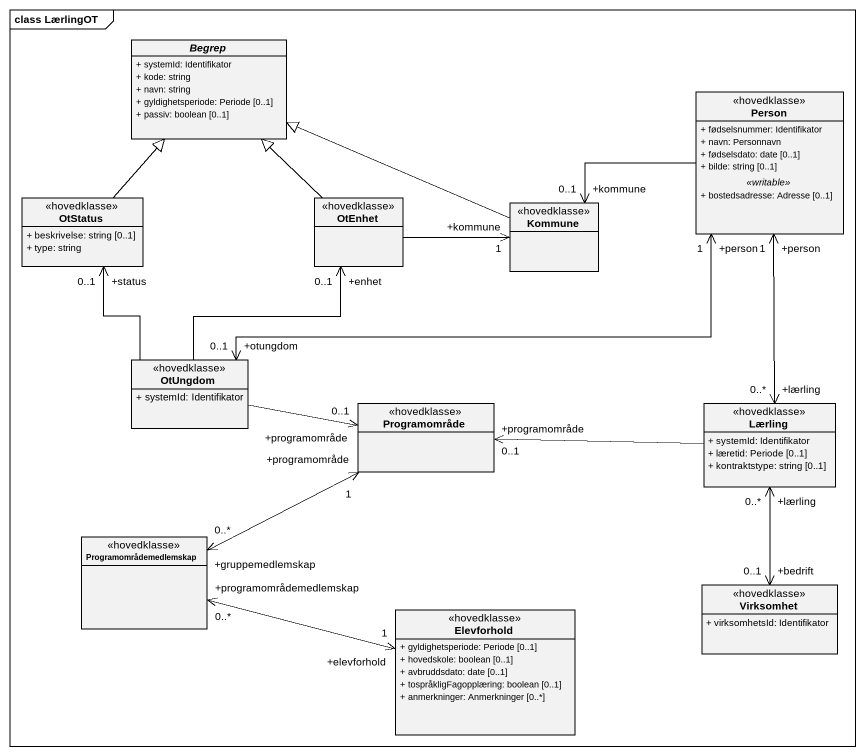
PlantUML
@startuml
mainframe class LærlingOT
hide circle
hide empty members
skinparam classAttributeIconSize 0
abstract class Begrep {
  + systemId: Identifikator
  + kode: string
  + navn: string
  + gyldighetsperiode: Periode [0..1]
  + passiv: boolean [0..1]
}
class "Person" as Person_ <<hovedklasse>> {
  + fødselsnummer: Identifikator
  + navn: Personnavn
  + fødselsdato: date [0..1]
  + bilde: string [0..1]
  .. <<writable>> ..
  + bostedsadresse: Adresse [0..1]
}
class OtStatus <<hovedklasse>> {
  + beskrivelse: string [0..1]
  + type: string
}
class OtEnhet <<hovedklasse>>
class Kommune <<hovedklasse>>
class OtUngdom <<hovedklasse>> {
  + systemId: Identifikator
}
class Programområde <<hovedklasse>>
class Lærling <<hovedklasse>> {
  + systemId: Identifikator
  + læretid: Periode [0..1]
  + kontraktstype: string [0..1]
}
class Programområdemedlemskap <<hovedklasse>>
class Virksomhet <<hovedklasse>> {
  + virksomhetsId: Identifikator
}
class Elevforhold <<hovedklasse>> {
  + gyldighetsperiode: Periode [0..1]
  + hovedskole: boolean [0..1]
  + avbruddsdato: date [0..1]
  + tospråkligFagopplæring: boolean [0..1]
  + anmerkninger: Anmerkninger [0..*]
}
Person_ -left-> "+kommune\n0..1" Kommune
OtStatus -up-|> Begrep
OtEnhet -up-|> Begrep
OtEnhet -right-> "+kommune\n1" Kommune
Kommune -left-|> Begrep
OtUngdom "+otungdom\n0..1" <-right-> "+person\n1" Person_
OtUngdom -up-> "+status\n0..1" OtStatus
OtUngdom -up-> "+enhet\n0..1" OtEnhet
OtUngdom -right-> "+programområde\n0..1" Programområde
Lærling "+lærling\n0..*" <-up-> "+person\n1" Person_
Lærling -left-> "+programområde\n0..1" Programområde
Lærling "+lærling\n0..*" <--> "+bedrift\n0..1" Virksomhet
Programområdemedlemskap "+gruppemedlemskap\n0..*" <-right-> "+programområde\n1" Programområde
Programområdemedlemskap "+programområdemedlemskap\n0..*" <-right-> "+elevforhold\n1" Elevforhold
@enduml
